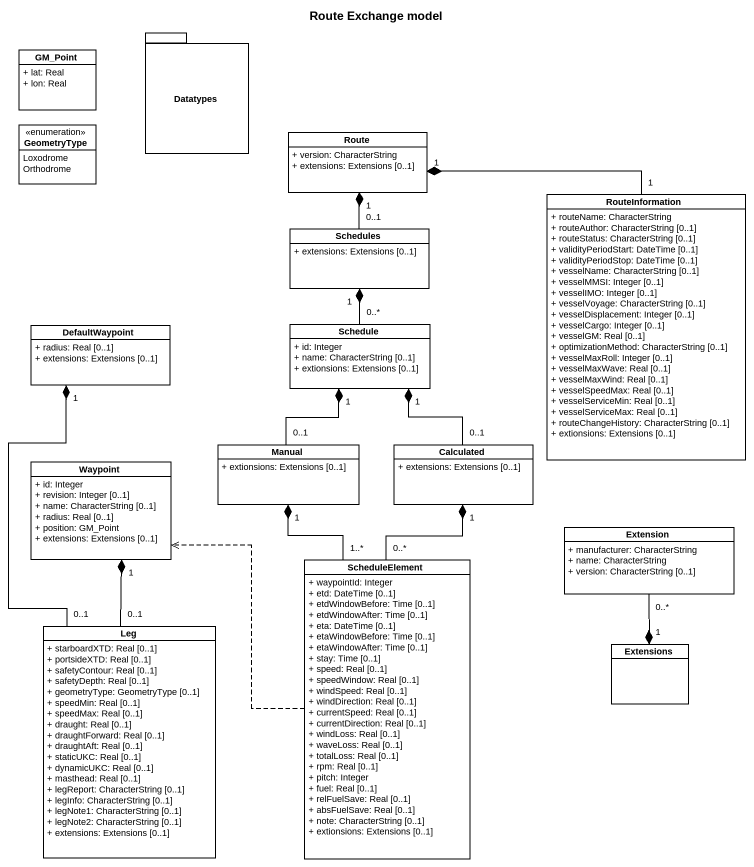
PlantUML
@startuml
title Route Exchange model
hide circle
hide empty members
skinparam classAttributeIconSize 0
package Datatypes {
}
class GM_Point {
  + lat: Real
  + lon: Real
}
enum GeometryType {
  Loxodrome
  Orthodrome
}
class Route {
  + version: CharacterString
  + extensions: Extensions [0..1]
}
class RouteInformation {
  + routeName: CharacterString
  + routeAuthor: CharacterString [0..1]
  + routeStatus: CharacterString [0..1]
  + validityPeriodStart: DateTime [0..1]
  + validityPeriodStop: DateTime [0..1]
  + vesselName: CharacterString [0..1]
  + vesselMMSI: Integer [0..1]
  + vesselIMO: Integer [0..1]
  + vesselVoyage: CharacterString [0..1]
  + vesselDisplacement: Integer [0..1]
  + vesselCargo: Integer [0..1]
  + vesselGM: Real [0..1]
  + optimizationMethod: CharacterString [0..1]
  + vesselMaxRoll: Integer [0..1]
  + vesselMaxWave: Real [0..1]
  + vesselMaxWind: Real [0..1]
  + vesselSpeedMax: Real [0..1]
  + vesselServiceMin: Real [0..1]
  + vesselServiceMax: Real [0..1]
  + routeChangeHistory: CharacterString [0..1]
  + extionsions: Extensions [0..1]
}
class Schedules {
  + extensions: Extensions [0..1]
}
class DefaultWaypoint {
  + radius: Real [0..1]
  + extensions: Extensions [0..1]
}
class Schedule {
  + id: Integer
  + name: CharacterString [0..1]
  + extionsions: Extensions [0..1]
}
class Waypoint {
  + id: Integer
  + revision: Integer [0..1]
  + name: CharacterString [0..1]
  + radius: Real [0..1]
  + position: GM_Point
  + extensions: Extensions [0..1]
}
class Manual {
  + extionsions: Extensions [0..1]
}
class Calculated {
  + extensions: Extensions [0..1]
}
class Extension {
  + manufacturer: CharacterString
  + name: CharacterString
  + version: CharacterString [0..1]
}
class ScheduleElement {
  + waypointId: Integer
  + etd: DateTime [0..1]
  + etdWindowBefore: Time [0..1]
  + etdWindowAfter: Time [0..1]
  + eta: DateTime [0..1]
  + etaWindowBefore: Time [0..1]
  + etaWindowAfter: Time [0..1]
  + stay: Time [0..1]
  + speed: Real [0..1]
  + speedWindow: Real [0..1]
  + windSpeed: Real [0..1]
  + windDirection: Real [0..1]
  + currentSpeed: Real [0..1]
  + currentDirection: Real [0..1]
  + windLoss: Real [0..1]
  + waveLoss: Real [0..1]
  + totalLoss: Real [0..1]
  + rpm: Real [0..1]
  + pitch: Integer
  + fuel: Real [0..1]
  + relFuelSave: Real [0..1]
  + absFuelSave: Real [0..1]
  + note: CharacterString [0..1]
  + extionsions: Extensions [0..1]
}
class Leg {
  + starboardXTD: Real [0..1]
  + portsideXTD: Real [0..1]
  + safetyContour: Real [0..1]
  + safetyDepth: Real [0..1]
  + geometryType: GeometryType [0..1]
  + speedMin: Real [0..1]
  + speedMax: Real [0..1]
  + draught: Real [0..1]
  + draughtForward: Real [0..1]
  + draughtAft: Real [0..1]
  + staticUKC: Real [0..1]
  + dynamicUKC: Real [0..1]
  + masthead: Real [0..1]
  + legReport: CharacterString [0..1]
  + legInfo: CharacterString [0..1]
  + legNote1: CharacterString [0..1]
  + legNote2: CharacterString [0..1]
  + extensions: Extensions [0..1]
}
class Extensions
RouteInformation "1" -left-* "1" Route
Schedules "0..1" -up-* "1" Route
Schedule "0..*" -up-* "1" Schedules
Manual "0..1" -up-* "1" Schedule
Calculated "0..1" -up-* "1" Schedule
Extension "0..*" --* "1" Extensions
ScheduleElement .up.> Waypoint
ScheduleElement "1..*" -up-* "1" Manual
ScheduleElement "0..*" -up-* "1" Calculated
Leg "0..1" -up-* "1" DefaultWaypoint
Leg "0..1" -up-* "1" Waypoint
@enduml
